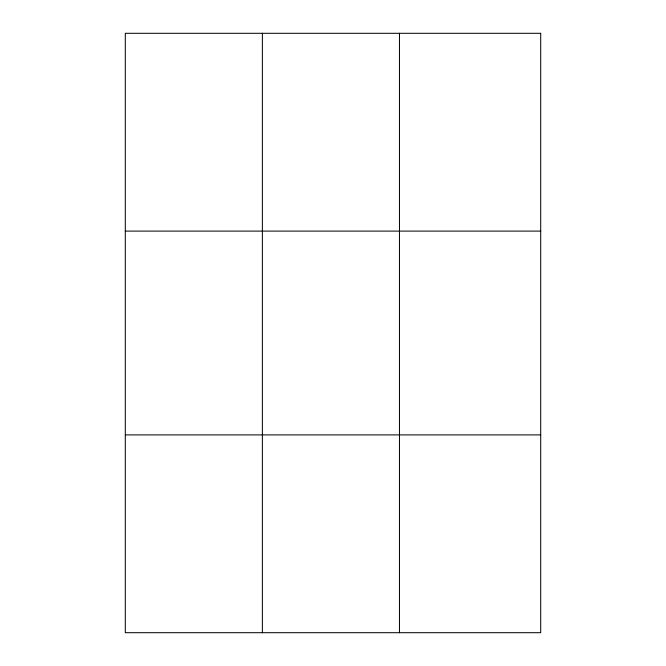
<?xml version="1.0" encoding="UTF-8"?>
<svg xmlns="http://www.w3.org/2000/svg" width="666" height="666" viewBox="0 0 666 666"><rect width="100%" height="100%" fill="white"/><g stroke="black" fill="none" stroke-linecap="round" stroke-linejoin="round"><path stroke-width="1" d="M262.379 33.3L262.379 632.7M399.467 33.3L399.467 632.7M125.3 231.102L540.7 231.102M125.3 434.898L540.7 434.898M540.7 33.3L540.7 632.7L125.3 632.7L125.3 33.3L540.7 33.3"/></g></svg>
